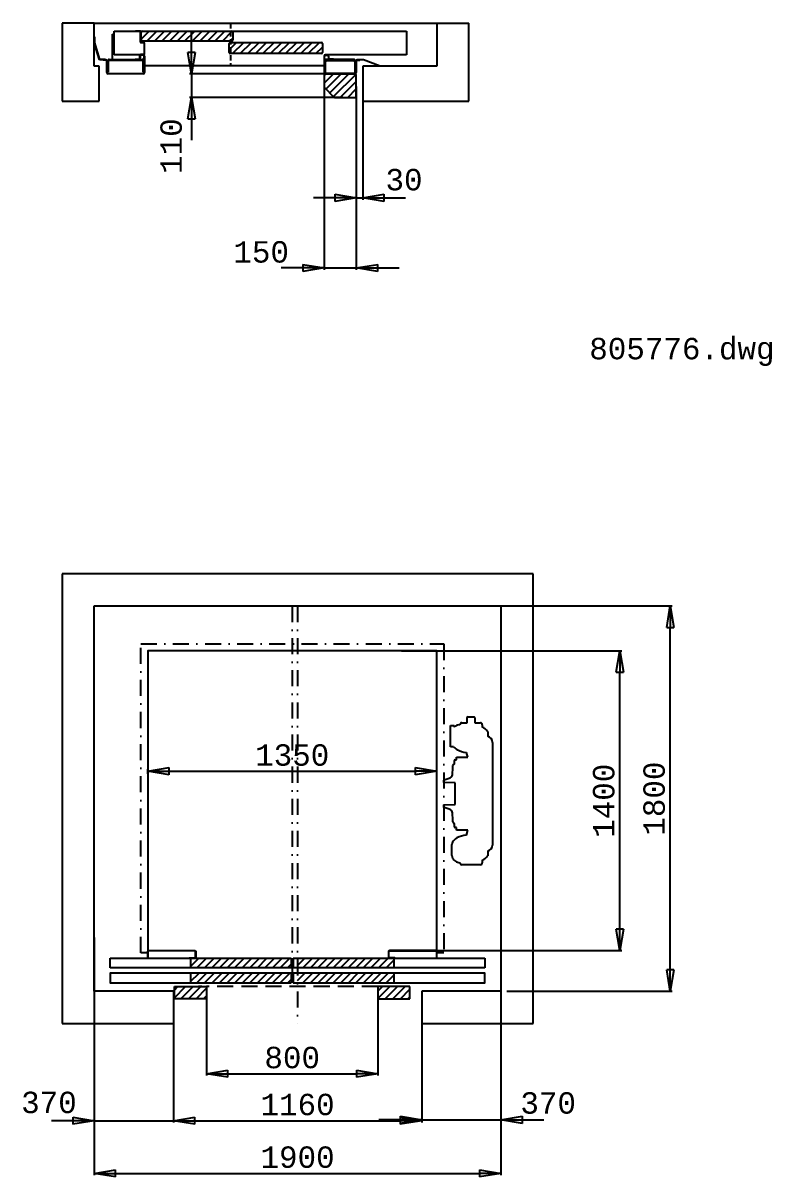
# Model space of a CAD drawing. Extents: x 29716 to 54257, y -8238 to 9896.
# Drawn here: x 29720 to 33218, y 222 to 5612 of the extents above; entities that cross this region are included whole.
import ezdxf

# ---------------------------------------------------------------- set-up
doc = ezdxf.new("R2010")
doc.units = 0
doc.header["$LTSCALE"] = 50
doc.header["$MEASUREMENT"] = 0
doc.linetypes.add('DASHDOT', pattern=[1, 0.5, -0.25, 0, -0.25])
doc.linetypes.add('DASHED', pattern=[0.75, 0.5, -0.25])
doc.layers.get('0').update_dxf_attribs({"linetype": 'CONTINUOUS'})
doc.layers.get('Defpoints').update_dxf_attribs({"linetype": 'CONTINUOUS'})
for name, color, linetype in [('CONT_35', 250, 'CONTINUOUS'), ('CONT_70', 5, 'CONTINUOUS'), ('DASH_35', 30, 'DASHED'), ('DASHD_35', 40, 'DASHDOT'), ('DIM', 7, 'CONTINUOUS'), ('HATCH_35', 6, 'CONTINUOUS'), ('TEXT_50', 7, 'CONTINUOUS')]:
    doc.layers.add(name, color=color, linetype=linetype)
doc.styles.get("Standard").update_dxf_attribs({"font": 'monotxt'})
doc.dimstyles.get("Standard").update_dxf_attribs({"dimscale": 50, "dimtxt": 2, "dimasz": 2, "dimexe": 0.18, "dimexo": 0, "dimgap": 0.5, "dimtad": 1, "dimdec": 0, "dimrnd": 1, "dimzin": 0, "dimdsep": 46, "dimtxsty": 'Standard', "dimblk": 'CLOSED', "dimcen": 0.09, "dimadec": 0, "dimazin": 0, "dimtfac": 1, "dimtdec": 0, "dimtmove": 2, "dimatfit": 0, "dimldrblk": 'CLOSED', "dimfxl": 1, "dimtolj": 1, "dimtzin": 0, "dimarcsym": 0})
pattern_1 = [(45, (21481.138, -57347.784), (-17.67767, 17.67767), [])]

# ---------------------------------------------------------------- blocks, each defined once
blk = doc.blocks.new('_Closed')
at = {"color": 0, "linetype": 'Continuous', "lineweight": -2}
for p, q in [((-1, 0.167), (0, 0)), ((-1, 0.167), (-1, -0.167)), ((0, 0), (-1, -0.167)), ((0, 0), (-1, 0))]:
    blk.add_line(p, q, dxfattribs=at)
blk = doc.blocks.new('*D2')
at = {"layer": 'Defpoints', "color": 0, "transparency": 16777216}
for p in [(31126.5, 5338.7), (31276.6, 5315.1), (31276.6, 4467.8)]:
    blk.add_point(p, dxfattribs=at)
at = {"layer": 'DIM', "color": 0, "lineweight": -2, "transparency": 16777216}
for p, q in [((31126.5, 5338.7), (31126.5, 4458.8)), ((31276.6, 5315.1), (31276.6, 4458.8)), ((31026.5, 4467.8), (30926.5, 4467.8)), ((31126.5, 4467.8), (31276.6, 4467.8)), ((31376.6, 4467.8), (31476.6, 4467.8))]:
    blk.add_line(p, q, dxfattribs=at)
at = {"layer": 'DIM', "color": 0, "lineweight": -2, "transparency": 16777216, "xscale": 100, "yscale": 100, "zscale": 100}
blk.add_blockref('_Closed', (31126.5, 4467.8), dxfattribs=at)
at = {"layer": 'DIM', "color": 0, "lineweight": -2, "transparency": 16777216, "xscale": 100, "yscale": 100, "zscale": 100, "rotation": 180}
blk.add_blockref('_Closed', (31276.6, 4467.8), dxfattribs=at)
at = {"layer": 'DIM', "color": 0, "transparency": 16777216, "insert": (30832.3, 4542.1), "char_height": 100, "attachment_point": 5}
blk.add_mtext('\\A1;150', dxfattribs=at)
blk = doc.blocks.new('*D3')
at = {"layer": 'Defpoints', "color": 0, "transparency": 16777216}
for p in [(31276.6, 5285), (31306.8, 5280.7), (31306.8, 4795.1)]:
    blk.add_point(p, dxfattribs=at)
at = {"layer": 'DIM', "color": 0, "lineweight": -2, "transparency": 16777216}
for p, q in [((31276.6, 5285), (31276.6, 4786.1)), ((31306.8, 5280.7), (31306.8, 4786.1)), ((31176.6, 4795.1), (31076.6, 4795.1)), ((31276.6, 4795.1), (31306.8, 4795.1)), ((31406.8, 4795.1), (31506.8, 4795.1))]:
    blk.add_line(p, q, dxfattribs=at)
at = {"layer": 'DIM', "color": 0, "lineweight": -2, "transparency": 16777216, "xscale": 100, "yscale": 100, "zscale": 100}
blk.add_blockref('_Closed', (31276.6, 4795.1), dxfattribs=at)
at = {"layer": 'DIM', "color": 0, "lineweight": -2, "transparency": 16777216, "xscale": 100, "yscale": 100, "zscale": 100, "rotation": 180}
blk.add_blockref('_Closed', (31306.8, 4795.1), dxfattribs=at)
at = {"layer": 'DIM', "color": 0, "transparency": 16777216, "insert": (31499.5, 4879.5), "char_height": 100, "attachment_point": 5}
blk.add_mtext('\\A1;30', dxfattribs=at)
blk = doc.blocks.new('*D17')
at = {"layer": 'Defpoints', "color": 0, "transparency": 16777216}
for p in [(31167.7, 5374.9), (30506.6, 5264.5), (31214.3, 5264.5)]:
    blk.add_point(p, dxfattribs=at)
at = {"layer": 'DIM', "color": 0, "lineweight": -2, "transparency": 16777216}
for p, q in [((30506.6, 5474.9), (30506.6, 5574.9)), ((31167.7, 5374.9), (30497.6, 5374.9)), ((30506.6, 5374.9), (30506.6, 5264.5)), ((31214.3, 5264.5), (30497.6, 5264.5)), ((30506.6, 5164.5), (30506.6, 5064.5))]:
    blk.add_line(p, q, dxfattribs=at)
at = {"layer": 'DIM', "color": 0, "lineweight": -2, "transparency": 16777216, "xscale": 100, "yscale": 100, "zscale": 100}
for p, rotation in [((30506.6, 5374.9), 270), ((30506.6, 5264.5), 90)]:
    blk.add_blockref('_Closed', p, dxfattribs=dict(at, rotation=rotation))
at = {"layer": 'DIM', "color": 0, "transparency": 16777216, "insert": (30412.5, 5037), "char_height": 100, "attachment_point": 5, "rotation": 90}
blk.add_mtext('\\A1;110', dxfattribs=at)
blk = doc.blocks.new('*D90')
at = {"layer": 'Defpoints', "color": 0, "transparency": 16777216}
for p in [(31952.3, 1395.6), (30052.3, 1341), (31952.3, 238.7)]:
    blk.add_point(p, dxfattribs=at)
at = {"layer": 'DIM', "color": 0, "lineweight": -2, "transparency": 16777216}
for p, q in [((31952.3, 1395.6), (31952.3, 229.7)), ((30052.3, 1341), (30052.3, 229.7)), ((30152.3, 238.7), (31852.3, 238.7))]:
    blk.add_line(p, q, dxfattribs=at)
at = {"layer": 'DIM', "color": 0, "lineweight": -2, "transparency": 16777216, "xscale": 100, "yscale": 100, "zscale": 100, "rotation": 180}
blk.add_blockref('_Closed', (30052.3, 238.7), dxfattribs=at)
at = {"layer": 'DIM', "color": 0, "lineweight": -2, "transparency": 16777216, "xscale": 100, "yscale": 100, "zscale": 100}
blk.add_blockref('_Closed', (31952.3, 238.7), dxfattribs=at)
at = {"layer": 'DIM', "color": 0, "transparency": 16777216, "insert": (31002.3, 313.7), "char_height": 100, "attachment_point": 5}
blk.add_mtext('\\A1;1900', dxfattribs=at)
blk = doc.blocks.new('*D91')
at = {"layer": 'Defpoints', "color": 0, "transparency": 16777216}
for p in [(30422.3, 967.8), (31582.3, 967.8), (31582.3, 484.6)]:
    blk.add_point(p, dxfattribs=at)
at = {"layer": 'DIM', "color": 0, "lineweight": -2, "transparency": 16777216}
for p, q in [((30422.3, 967.8), (30422.3, 475.6)), ((31582.3, 967.8), (31582.3, 475.6)), ((30522.3, 484.6), (31482.3, 484.6))]:
    blk.add_line(p, q, dxfattribs=at)
at = {"layer": 'DIM', "color": 0, "lineweight": -2, "transparency": 16777216, "xscale": 100, "yscale": 100, "zscale": 100, "rotation": 180}
blk.add_blockref('_Closed', (30422.3, 484.6), dxfattribs=at)
at = {"layer": 'DIM', "color": 0, "lineweight": -2, "transparency": 16777216, "xscale": 100, "yscale": 100, "zscale": 100}
blk.add_blockref('_Closed', (31582.3, 484.6), dxfattribs=at)
at = {"layer": 'DIM', "color": 0, "transparency": 16777216, "insert": (31002.3, 559.6), "char_height": 100, "attachment_point": 5}
blk.add_mtext('\\A1;1160', dxfattribs=at)
blk = doc.blocks.new('*D92')
at = {"layer": 'Defpoints', "color": 0, "transparency": 16777216}
for p in [(30577.3, 1075.1), (31377.3, 1076.9), (31377.3, 704)]:
    blk.add_point(p, dxfattribs=at)
at = {"layer": 'DIM', "color": 0, "lineweight": -2, "transparency": 16777216}
for p, q in [((30577.3, 1075.1), (30577.3, 695)), ((31377.3, 1076.9), (31377.3, 695)), ((30677.3, 704), (31277.3, 704))]:
    blk.add_line(p, q, dxfattribs=at)
at = {"layer": 'DIM', "color": 0, "lineweight": -2, "transparency": 16777216, "xscale": 100, "yscale": 100, "zscale": 100, "rotation": 180}
blk.add_blockref('_Closed', (30577.3, 704), dxfattribs=at)
at = {"layer": 'DIM', "color": 0, "lineweight": -2, "transparency": 16777216, "xscale": 100, "yscale": 100, "zscale": 100}
blk.add_blockref('_Closed', (31377.3, 704), dxfattribs=at)
at = {"layer": 'DIM', "color": 0, "transparency": 16777216, "insert": (30977.3, 779), "char_height": 100, "attachment_point": 5}
blk.add_mtext('\\A1;800', dxfattribs=at)
blk = doc.blocks.new('*D93')
at = {"layer": 'Defpoints', "color": 0, "transparency": 16777216}
for p in [(30302.3, 2105), (31652.3, 2117), (31652.3, 2112.1)]:
    blk.add_point(p, dxfattribs=at)
at = {"layer": 'DIM', "color": 0, "lineweight": -2, "transparency": 16777216}
for p, q in [((30302.3, 2105), (30302.3, 2126)), ((30402.3, 2117), (31552.3, 2117)), ((31652.3, 2112.1), (31652.3, 2126))]:
    blk.add_line(p, q, dxfattribs=at)
at = {"layer": 'DIM', "color": 0, "lineweight": -2, "transparency": 16777216, "xscale": 100, "yscale": 100, "zscale": 100, "rotation": 180}
blk.add_blockref('_Closed', (30302.3, 2117), dxfattribs=at)
at = {"layer": 'DIM', "color": 0, "lineweight": -2, "transparency": 16777216, "xscale": 100, "yscale": 100, "zscale": 100}
blk.add_blockref('_Closed', (31652.3, 2117), dxfattribs=at)
at = {"layer": 'DIM', "color": 0, "transparency": 16777216, "insert": (30977.3, 2192), "char_height": 100, "attachment_point": 5}
blk.add_mtext('\\A1;1350', dxfattribs=at)
blk = doc.blocks.new('*D94')
at = {"layer": 'Defpoints', "color": 0, "transparency": 16777216}
for p in [(30052.3, 1235.3), (30422.3, 944.9), (30422.3, 484.6)]:
    blk.add_point(p, dxfattribs=at)
at = {"layer": 'DIM', "color": 0, "lineweight": -2, "transparency": 16777216}
for p, q in [((30052.3, 1235.3), (30052.3, 475.6)), ((30422.3, 944.9), (30422.3, 475.6)), ((29952.3, 484.6), (29852.3, 484.6)), ((30052.3, 484.6), (30422.3, 484.6)), ((30522.3, 484.6), (30622.3, 484.6))]:
    blk.add_line(p, q, dxfattribs=at)
at = {"layer": 'DIM', "color": 0, "lineweight": -2, "transparency": 16777216, "xscale": 100, "yscale": 100, "zscale": 100}
blk.add_blockref('_Closed', (30052.3, 484.6), dxfattribs=at)
at = {"layer": 'DIM', "color": 0, "lineweight": -2, "transparency": 16777216, "xscale": 100, "yscale": 100, "zscale": 100, "rotation": 180}
blk.add_blockref('_Closed', (30422.3, 484.6), dxfattribs=at)
at = {"layer": 'DIM', "color": 0, "transparency": 16777216, "insert": (29841.1, 569.3), "char_height": 100, "attachment_point": 5}
blk.add_mtext('\\A1;370', dxfattribs=at)
blk = doc.blocks.new('*D96')
at = {"layer": 'Defpoints', "color": 0, "transparency": 16777216}
for p in [(31952.3, 1318.1), (31582.3, 939.6), (31952.3, 488.4)]:
    blk.add_point(p, dxfattribs=at)
at = {"layer": 'DIM', "color": 0, "lineweight": -2, "transparency": 16777216}
for p, q in [((31952.3, 1318.1), (31952.3, 479.4)), ((31582.3, 939.6), (31582.3, 479.4)), ((31482.3, 488.4), (31382.3, 488.4)), ((31582.3, 488.4), (31952.3, 488.4)), ((32052.3, 488.4), (32152.3, 488.4))]:
    blk.add_line(p, q, dxfattribs=at)
at = {"layer": 'DIM', "color": 0, "lineweight": -2, "transparency": 16777216, "xscale": 100, "yscale": 100, "zscale": 100}
blk.add_blockref('_Closed', (31582.3, 488.4), dxfattribs=at)
at = {"layer": 'DIM', "color": 0, "lineweight": -2, "transparency": 16777216, "xscale": 100, "yscale": 100, "zscale": 100, "rotation": 180}
blk.add_blockref('_Closed', (31952.3, 488.4), dxfattribs=at)
at = {"layer": 'DIM', "color": 0, "transparency": 16777216, "insert": (32172.8, 566.8), "char_height": 100, "attachment_point": 5}
blk.add_mtext('\\A1;370', dxfattribs=at)
blk = doc.blocks.new('*D97')
at = {"layer": 'Defpoints', "color": 0, "transparency": 16777216}
for p in [(31845.5, 2889), (32743.3, 2889), (31980.1, 1089)]:
    blk.add_point(p, dxfattribs=at)
at = {"layer": 'DIM', "color": 0, "lineweight": -2, "transparency": 16777216}
for p, q in [((31845.5, 2889), (32752.3, 2889)), ((32743.3, 1189), (32743.3, 2789)), ((31980.1, 1089), (32752.3, 1089))]:
    blk.add_line(p, q, dxfattribs=at)
at = {"layer": 'DIM', "color": 0, "lineweight": -2, "transparency": 16777216, "xscale": 100, "yscale": 100, "zscale": 100}
for p, rotation in [((32743.3, 2889), 90), ((32743.3, 1089), 270)]:
    blk.add_blockref('_Closed', p, dxfattribs=dict(at, rotation=rotation))
at = {"layer": 'DIM', "color": 0, "transparency": 16777216, "insert": (32668.3, 1989), "char_height": 100, "attachment_point": 5, "rotation": 90}
blk.add_mtext('\\A1;1800', dxfattribs=at)
blk = doc.blocks.new('*D98')
at = {"layer": 'Defpoints', "color": 0, "transparency": 16777216}
for p in [(31487.2, 2679), (32507.9, 2679), (31535.1, 1279)]:
    blk.add_point(p, dxfattribs=at)
at = {"layer": 'DIM', "color": 0, "lineweight": -2, "transparency": 16777216}
for p, q in [((31487.2, 2679), (32516.9, 2679)), ((32507.9, 1379), (32507.9, 2579)), ((31535.1, 1279), (32516.9, 1279))]:
    blk.add_line(p, q, dxfattribs=at)
at = {"layer": 'DIM', "color": 0, "lineweight": -2, "transparency": 16777216, "xscale": 100, "yscale": 100, "zscale": 100}
for p, rotation in [((32507.9, 2679), 90), ((32507.9, 1279), 270)]:
    blk.add_blockref('_Closed', p, dxfattribs=dict(at, rotation=rotation))
at = {"layer": 'DIM', "color": 0, "transparency": 16777216, "insert": (32432.9, 1979), "char_height": 100, "attachment_point": 5, "rotation": 90}
blk.add_mtext('\\A1;1400', dxfattribs=at)

msp = doc.modelspace()

# ---------------------------------------------------------------- hatches: boundary and pattern name
at = {"layer": 'HATCH_35'}
h = msp.add_hatch(dxfattribs=at)
h.set_pattern_fill('ANSI31', color=256, scale=200, style=0)
h.set_pattern_definition(pattern_1)
h.paths.add_polyline_path([(30277.7, 5574.4, 0.414215), (30271.8, 5568.6, -0.000001), (30271.8, 5568.6), (30271.8, 5533.3, 0.414214), (30277.7, 5527.5), (30689.7, 5527.5), (30689.7, 5574.4)])
h.paths.add_polyline_path([(30689.7, 5527.5), (30694.4, 5527.5, 0.414215), (30700.3, 5533.3, -0.000001), (30700.3, 5533.3), (30700.3, 5568.6, 0.414214), (30694.4, 5574.4), (30689.7, 5574.4)])
h = msp.add_hatch(dxfattribs=at)
h.set_pattern_fill('ANSI31', color=256, scale=200, style=0)
h.set_pattern_definition(pattern_1)
edge = h.paths.add_edge_path()
edge.add_line((31118.7, 5515.7), (31118.7, 5474.7))
edge.add_arc((31112.9, 5474.7), 5.87, -90, 0, ccw=False)
edge.add_line((31112.9, 5468.8), (30688, 5468.8))
edge.add_arc((30688, 5474.7), 5.87, 180, 270, ccw=False)
edge.add_line((30682.1, 5474.7), (30682.1, 5515.7))
edge.add_arc((30688, 5515.7), 5.87, 90, 180, ccw=False)
edge.add_line((30688, 5521.6), (31112.9, 5521.6))
edge.add_arc((31112.9, 5515.7), 5.87, 0, 90, ccw=False)
h = msp.add_hatch(dxfattribs=at)
h.set_pattern_fill('ANSI31', color=256, scale=200, style=0)
h.set_pattern_definition(pattern_1)
edge = h.paths.add_edge_path()
edge.add_arc((31131.2, 5370.2), 4.7, 90, 180)
edge.add_line((31126.5, 5370.2), (31126.5, 5313.4))
edge.add_arc((31131.2, 5313.4), 4.7, 180, 225)
edge.add_line((31127.9, 5310.1), (31172.1, 5265.9))
edge.add_arc((31175.4, 5269.2), 4.7, 225, 270)
edge.add_line((31175.4, 5264.5), (31271.9, 5264.5))
edge.add_arc((31271.9, 5269.2), 4.7, 270, 360)
edge.add_line((31276.6, 5269.2), (31276.6, 5370.2))
edge.add_arc((31271.9, 5370.2), 4.7, 0, 90)
edge.add_line((31271.9, 5374.9), (31131.2, 5374.9))
h.paths.add_polyline_path([(30337.5, 4878.7), (30337.5, 5195.3), (30487.5, 5195.3), (30487.5, 4878.7)], flags=9)
h = msp.add_hatch(dxfattribs=at)
h.set_pattern_fill('ANSI31', color=256, scale=200, style=0)
h.set_pattern_definition([(45, (22431.813, -71459.716), (-17.6776695, 17.6776695), [])])
h.paths.add_polyline_path([(30577.3, 1054), (30577.3, 1111), (30427.3, 1111), (30427.3, 1054)])
h.paths.add_polyline_path([(30972.3, 1129), (30972.3, 1174), (30502.8, 1174), (30502.8, 1129)])
h.paths.add_polyline_path([(30502.8, 1244), (30502.8, 1199), (30972.3, 1199), (30972.3, 1244)])
h.paths.add_polyline_path([(31451.8, 1199), (31451.8, 1244), (31432.3, 1244), (31002.3, 1244), (31002.3, 1199)])
h.paths.add_polyline_path([(31451.8, 1129), (31451.8, 1174), (31002.3, 1174), (31002.3, 1129)])
h.paths.add_polyline_path([(31527.3, 1054), (31527.3, 1111), (31377.3, 1111), (31377.3, 1054)])

# ---------------------------------------------------------------- linework, layer by layer
at = {"layer": 'CONT_35'}
for p, q in [((30052.3, 5611.6), (31652.3, 5611.6)), ((30138, 5559.2), (30146.2, 5559.2)), ((30138, 5441.8), (30138, 5559.2)), ((30146.2, 5574.4), (31511.3, 5574.4)), ((30146.2, 5462.9), (30146.2, 5574.4)), ((30266.4, 5574.4), (30246, 5574.4)), ((30246, 5574.4), (30246, 5573.2)), ((30246, 5573.2), (30266.4, 5573.2)), ((30268.3, 5571.4), (30268.3, 5523.5)), ((30269.5, 5523.5), (30269.5, 5571.4)), ((30271.8, 5533.3), (30271.8, 5568.6)), ((30277.7, 5574.4), (30694.4, 5574.4)), ((30700.3, 5568.6), (30700.3, 5533.3)), ((31511.3, 5574.4), (31511.3, 5462.9)), ((30076.8, 5439.4), (30052.3, 5518.8)), ((30054.1, 5518.6), (30078, 5441.2)), ((30284, 5521.6), (30271.4, 5521.6)), ((30271.4, 5520.4), (30284, 5520.4)), ((30694.4, 5527.5), (30277.7, 5527.5)), ((30285.9, 5518.6), (30285.9, 5466)), ((30287.1, 5466), (30287.1, 5518.6)), ((30682.1, 5474.7), (30682.1, 5515.7)), ((30688, 5521.6), (31112.9, 5521.6)), ((31118.7, 5515.7), (31118.7, 5474.7)), ((30265.7, 5462.9), (30146.2, 5462.9)), ((30264.8, 5460.6), (30264.8, 5447.7)), ((30264.8, 5447.7), (30266, 5447.7)), ((30266, 5447.7), (30266, 5460.6)), ((30266, 5447.7), (30266, 5457)), ((30267.1, 5457), (30267.1, 5447.7)), ((30284, 5464.1), (30268.3, 5464.1)), ((30268.3, 5462.9), (30284, 5462.9)), ((30268.3, 5462.9), (30284, 5462.9)), ((30271.8, 5462.9), (30281.2, 5462.9)), ((30281.2, 5461.7), (30271.8, 5461.7)), ((30285.9, 5380.8), (30285.9, 5457)), ((30287.1, 5457), (30287.1, 5380.8)), ((31112.9, 5468.8), (30688, 5468.8)), ((31126.5, 5457), (31126.5, 5380.8)), ((31127.7, 5380.8), (31127.7, 5457)), ((31511.3, 5462.9), (31132.4, 5462.9)), ((31141.8, 5462.9), (31132.4, 5462.9)), ((31132.4, 5461.7), (31141.8, 5461.7)), ((31146.5, 5457), (31146.5, 5447.7)), ((31147.7, 5447.7), (31147.7, 5457)), ((30105.6, 5439.4), (30076.8, 5439.4)), ((30105.6, 5441.2), (30078, 5441.2)), ((30094.6, 5438.3), (30094.6, 5439.4)), ((30094.6, 5439.4), (30106.3, 5439.4)), ((30106.3, 5438.3), (30094.6, 5438.3)), ((30105.6, 5441.2), (30105.6, 5439.4)), ((30111, 5380.8), (30111, 5433.6)), ((30112.2, 5433.6), (30112.2, 5380.8)), ((30113.4, 5381.9), (30113.4, 5432.4)), ((30118.1, 5432.4), (30118.1, 5381.9)), ((30122.8, 5441.8), (30276.5, 5441.8)), ((30276.5, 5437.1), (30122.8, 5437.1)), ((30243.7, 5443), (30261.3, 5443)), ((30243.7, 5441.8), (30243.7, 5443)), ((30261.3, 5441.8), (30243.7, 5441.8)), ((30261.3, 5441.8), (30243.7, 5441.8)), ((30281.2, 5381.9), (30281.2, 5432.4)), ((30285.9, 5432.4), (30285.9, 5381.9)), ((30287.1, 5413), (31126.5, 5413)), ((31127.7, 5432.4), (31127.7, 5381.9)), ((31132.4, 5381.9), (31132.4, 5432.4)), ((31264.9, 5441.8), (31137.1, 5441.8)), ((31137.1, 5437.1), (31264.9, 5437.1)), ((31170, 5443), (31152.4, 5443)), ((31152.4, 5441.8), (31170, 5441.8)), ((31170, 5441.8), (31170, 5443)), ((31269.6, 5432.4), (31269.6, 5381.9)), ((31274.2, 5381.9), (31274.2, 5432.4)), ((31275.4, 5433.6), (31275.4, 5380.8)), ((31276.6, 5380.8), (31276.6, 5433.6)), ((31281.3, 5441.2), (31310.6, 5441.2)), ((31281.3, 5439.4), (31281.3, 5441.2)), ((31293, 5439.4), (31281.3, 5439.4)), ((31310.6, 5439.4), (31281.3, 5439.4)), ((31281.3, 5438.3), (31293, 5438.3)), ((31293, 5438.3), (31293, 5439.4)), ((31310.6, 5441.2), (31388.3, 5411.9)), ((31388.3, 5410.1), (31310.6, 5439.4)), ((31388.3, 5411.9), (31417.6, 5411.9)), ((31417.6, 5410.1), (31388.3, 5410.1)), ((31417.6, 5410.1), (31417.6, 5411.9)), ((30118.1, 5381.9), (30113.4, 5381.9)), ((30116.9, 5376.1), (30281.2, 5376.1)), ((30281.2, 5374.9), (30116.9, 5374.9)), ((30285.9, 5381.9), (30281.2, 5381.9)), ((31126.5, 5370.2), (31126.5, 5313.4)), ((31127.7, 5381.9), (31132.4, 5381.9)), ((31131.2, 5374.9), (31271.9, 5374.9)), ((31270.7, 5376.1), (31132.4, 5376.1)), ((31132.4, 5374.9), (31271.9, 5374.9)), ((31269.6, 5381.9), (31274.2, 5381.9)), ((31276.6, 5269.2), (31276.6, 5370.2)), ((31127.9, 5310.1), (31172.1, 5265.9)), ((31175.4, 5264.5), (31271.9, 5264.5))]:
    msp.add_line(p, q, dxfattribs=at)
at = {"layer": 'CONT_35', "ltscale": 3}
for p, q in [((31716.4, 2230.8), (31716.4, 2330.3)), ((31716.4, 2330.3), (31733.9, 2330.3)), ((31733.9, 2330.3), (31733.9, 2322.5)), ((31740, 2327.8), (31740, 2327.8)), ((31760.6, 2334.2), (31760.7, 2334.2)), ((31768.9, 2343.8), (31794.1, 2343.8)), ((31794.1, 2343.8), (31794.1, 2367.3)), ((31797.1, 2370.3), (31826.9, 2370.3)), ((31829.9, 2367.3), (31829.9, 2343.8)), ((31829.9, 2343.8), (31856.6, 2343.8)), ((31856.6, 2343.8), (31856.6, 2343.8)), ((31865, 2334.2), (31865, 2323.2)), ((31888.9, 2302.5), (31890.7, 2302)), ((31890.7, 2302), (31890.7, 2280.3)), ((31731.1, 2230.8), (31716.4, 2230.8)), ((31912.4, 2251.8), (31912.4, 1772.2)), ((31734.8, 2151.9), (31734.8, 2166.6)), ((31737.8, 2169.6), (31744.8, 2169.6)), ((31744.8, 2182), (31798.1, 2182)), ((31744.8, 2169.6), (31744.8, 2182)), ((31798.1, 2182), (31791.1, 2205)), ((31725.8, 2100.8), (31728.3, 2135)), ((31728.3, 2135), (31728.3, 2144)), ((31684.8, 2076), (31687.8, 2076.1)), ((31684.8, 2064), (31684.8, 2076)), ((31738.3, 2062.5), (31684.8, 2064)), ((31687.8, 2076.1), (31715.8, 2086.5)), ((31738.3, 1961.6), (31738.3, 2062.5)), ((31684.8, 1960), (31738.3, 1961.6)), ((31684.8, 1948), (31684.8, 1960)), ((31687.8, 1947.9), (31684.8, 1948)), ((31715.8, 1937.6), (31687.8, 1947.9)), ((31728.3, 1889), (31725.8, 1923.3)), ((31728.3, 1880), (31728.3, 1889)), ((31734.8, 1857.5), (31734.8, 1872.2)), ((31744.8, 1854.5), (31737.8, 1854.5)), ((31744.8, 1842.1), (31744.8, 1854.5)), ((31798.1, 1842.1), (31744.8, 1842.1)), ((31791.1, 1819), (31798.1, 1842.1)), ((31723.4, 1722.8), (31723.4, 1775)), ((31890.7, 1743.8), (31890.7, 1722)), ((31856.6, 1680.2), (31768.9, 1680.2)), ((31865, 1700.8), (31865, 1689.8)), ((31890.7, 1722), (31888.9, 1721.5)), ((30127.3, 1199), (30127.3, 1244)), ((30502.8, 1244), (30502.8, 1199)), ((30972.3, 1244), (30972.3, 1199)), ((30982.3, 1244), (30982.3, 1199)), ((31451.8, 1244), (31451.8, 1199)), ((31877.3, 1244), (31877.3, 1199)), ((30502.8, 1174), (30502.8, 1129)), ((30972.3, 1174), (30972.3, 1129)), ((30982.3, 1174), (30982.3, 1129)), ((31451.8, 1174), (31451.8, 1129)), ((30427.3, 1111), (30577.3, 1111)), ((30427.3, 1054), (30427.3, 1111)), ((30540.3, 1112), (30555.3, 1112)), ((30540.3, 1111), (30540.3, 1112)), ((30555.3, 1111), (30540.3, 1111)), ((30577.3, 1111), (30577.3, 1054)), ((31527.3, 1111), (31377.3, 1111)), ((31377.3, 1111), (31377.3, 1054)), ((31527.3, 1054), (31527.3, 1111)), ((30577.3, 1054), (30427.3, 1054)), ((31377.3, 1054), (31527.3, 1054))]:
    msp.add_line(p, q, dxfattribs=at)
for points in [[(31652.3, 1279), (31652.3, 2679), (30302.3, 2679), (30302.3, 1279)], [(30127.3, 1244), (30502.8, 1244), (30972.3, 1244)], [(30982.3, 1244), (31451.8, 1244), (31877.3, 1244)], [(30972.3, 1199), (30502.8, 1199), (30127.3, 1199)], [(31877.3, 1199), (31451.8, 1199), (30982.3, 1199)], [(30972.3, 1174), (30502.8, 1174), (30127.3, 1174), (30127.3, 1129), (30502.8, 1129), (30972.3, 1129)], [(30982.3, 1129), (31451.8, 1129), (31877.3, 1129), (31877.3, 1174), (31451.8, 1174), (30982.3, 1174)]]:
    msp.add_lwpolyline(points, dxfattribs=at)
for points in [[(30302.3, 1249), (30302.3, 1274, -0.414214), (30307.3, 1279), (30522.3, 1279, -0.414214), (30527.3, 1274), (30527.3, 1249, -0.414214), (30522.3, 1244), (30497.3, 1244), (30497.3, 1245), (30522.3, 1245, 0.414214), (30526.3, 1249), (30526.3, 1274, 0.414214), (30522.3, 1278), (30307.3, 1278, 0.414214), (30303.3, 1274), (30303.3, 1249)], [(31652.3, 1249), (31652.3, 1274, 0.414214), (31647.3, 1279), (31432.3, 1279, 0.414214), (31427.3, 1274), (31427.3, 1249, 0.414214), (31432.3, 1244), (31457.3, 1244), (31457.3, 1245), (31432.3, 1245, -0.414214), (31428.3, 1249), (31428.3, 1274, -0.414214), (31432.3, 1278), (31647.3, 1278, -0.414214), (31651.3, 1274), (31651.3, 1249)]]:
    msp.add_lwpolyline(points, format="xyb", close=True, dxfattribs=at)
at = {"layer": 'CONT_35'}
for centre, radius, start, end in [((30266.4, 5571.4), 3.05, 0, 90), ((30266.4, 5571.4), 1.88, 0, 90), ((30277.7, 5568.6), 5.87, 90, 180), ((30694.4, 5568.6), 5.87, 0, 90), ((30271.4, 5523.5), 3.05, 180, 270), ((30271.4, 5523.5), 1.88, 180, 270), ((30277.7, 5533.3), 5.87, 180, 270), ((30284, 5518.6), 3.05, 0, 90), ((30284, 5518.6), 1.88, 0, 90), ((30688, 5515.7), 5.87, 90, 180), ((30694.4, 5533.3), 5.87, 270, 0), ((31112.9, 5515.7), 5.87, 0, 90), ((30261.3, 5447.7), 4.7, 270, 0), ((30261.3, 5447.7), 5.87, 270, 0), ((30268.3, 5460.6), 3.52, 138.1897, 180), ((30268.3, 5460.6), 3.52, 90, 138.1897), ((30271.8, 5457), 5.87, 90, 180), ((30268.3, 5460.6), 2.35, 90, 180), ((30271.8, 5457), 4.7, 90, 180), ((30281.2, 5457), 5.87, 0, 90), ((30281.2, 5457), 4.7, 0, 90), ((30284, 5466), 3.05, 270, 0), ((30284, 5466), 1.88, 270, 0), ((30688, 5474.7), 5.87, 180, 270), ((31112.9, 5474.7), 5.87, 270, 0), ((31132.4, 5457), 5.87, 90, 180), ((31132.4, 5457), 4.7, 90, 180), ((31141.8, 5457), 5.87, 0, 90), ((31141.8, 5457), 4.7, 0, 90), ((31152.4, 5447.7), 5.87, 180, 270), ((31152.4, 5447.7), 4.7, 180, 270), ((30106.3, 5433.6), 5.87, 0, 90), ((30106.3, 5433.6), 4.7, 0, 90), ((30122.8, 5432.4), 9.39, 90, 180), ((30122.8, 5432.4), 4.7, 90, 180), ((30276.5, 5432.4), 9.39, 0, 90), ((30276.5, 5432.4), 4.7, 0, 90), ((31137.1, 5432.4), 9.39, 90, 180), ((31137.1, 5432.4), 4.7, 90, 180), ((31264.9, 5432.4), 9.39, 0, 90), ((31264.9, 5432.4), 4.7, 0, 90), ((31281.3, 5433.6), 5.87, 90, 180), ((31281.3, 5433.6), 4.7, 90, 180), ((30116.9, 5380.8), 5.87, 180, 270), ((30116.9, 5380.8), 4.7, 180, 270), ((30281.2, 5380.8), 5.87, 270, 0), ((30281.2, 5380.8), 4.7, 270, 0), ((31132.4, 5380.8), 5.87, 180, 270), ((31131.2, 5370.2), 4.7, 90, 180), ((31132.4, 5380.8), 4.7, 180, 270), ((31270.7, 5380.8), 4.7, 270, 0), ((31270.7, 5380.8), 5.87, 270, 0), ((31271.9, 5370.2), 4.7, 0, 90), ((31131.2, 5313.4), 4.7, 180, 225), ((31175.4, 5269.2), 4.7, 225, 270), ((31271.9, 5269.2), 4.7, 270, 0)]:
    msp.add_arc(centre, radius, start, end, dxfattribs=at)
at = {"layer": 'CONT_35', "ltscale": 3}
for centre, radius, start, end in [((31772.9, 2283.6), 55.1, 126.6176, 135.0158), ((31763.6, 2288.5), 45.8, 93.7195, 120.9226), ((31770.3, 2334.2), 9.69, 98.41, 179.961), ((31797.1, 2367.3), 3, 90, 180), ((31826.9, 2367.3), 3, 0, 90), ((31855.3, 2334.2), 9.69, 0, 82.2138), ((31844.2, 2275.1), 52.5, 31.5725, 66.646), ((31882.9, 2251.8), 29.5, 0, 74.6154), ((31772.9, 2266.7), 55.1, 220.6842, 240.6322), ((31803.6, 2328.2), 123.8, 242.2251, 264.234), ((31737.8, 2166.6), 3, 90, 180), ((31736.3, 2144), 8, 100.8069, 180), ((31708.8, 2102), 17, 293.9822, 355.7487), ((31708.8, 1922), 17, 4.2513, 66.0178), ((31736.3, 1880), 8, 180, 259.1931), ((31737.8, 1857.5), 3, 180, 270), ((31751.1, 1774.6), 27.7, 155.3135, 179.0898), ((31772.9, 1757.3), 55.1, 119.3678, 148.4367), ((31803.6, 1695.9), 123.8, 95.766, 117.7749), ((31882.9, 1772.2), 29.5, 285.3846, 0), ((31751.1, 1723.2), 27.7, 180.9102, 204.6865), ((31772.9, 1740.5), 55.1, 211.5633, 233.3824), ((31763.6, 1735.5), 45.8, 239.0774, 266.3482), ((31770.3, 1689.8), 9.69, 179.961, 261.59), ((31855.3, 1689.8), 9.69, 277.7862, 0), ((31844.2, 1749), 52.5, 293.354, 328.4275)]:
    msp.add_arc(centre, radius, start, end, dxfattribs=at)
at = {"layer": 'CONT_70'}
for p, q in [((29902.3, 5611.6), (29902.3, 5247.3)), ((30052.3, 5611.6), (29902.3, 5611.6)), ((30052.3, 5410.1), (30052.3, 5611.6)), ((31652.3, 5611.6), (31652.3, 5410.1)), ((31652.3, 5611.6), (31802.3, 5611.6)), ((31802.3, 5247.3), (31802.3, 5611.6)), ((30052.3, 5518.8), (30052.3, 5548.1)), ((30052.3, 5548.1), (30054.1, 5548.1)), ((30054.1, 5548.1), (30054.1, 5518.6)), ((30075.8, 5410.1), (30052.3, 5410.1)), ((30075.8, 5247.3), (30075.8, 5410.1)), ((31652.3, 5410.1), (31306.8, 5410.1)), ((31306.8, 5410.1), (31306.8, 5247.3)), ((29902.3, 5247.3), (30075.8, 5247.3)), ((31306.8, 5247.3), (31802.3, 5247.3))]:
    msp.add_line(p, q, dxfattribs=at)
at = {"layer": 'CONT_70', "ltscale": 3}
for p, q in [((32102.3, 3039), (29902.3, 3039)), ((29902.3, 3039), (29902.3, 939)), ((32102.3, 939), (32102.3, 3039)), ((30052.3, 2889), (31952.3, 2889)), ((30052.3, 1089), (30052.3, 2889)), ((31952.3, 2889), (31952.3, 1089)), ((30422.3, 1089), (30052.3, 1089)), ((30422.3, 1089), (30422.3, 939)), ((31952.3, 1089), (31582.3, 1089)), ((31582.3, 1089), (31582.3, 939)), ((29902.3, 939), (30422.3, 939)), ((31582.3, 939), (32102.3, 939))]:
    msp.add_line(p, q, dxfattribs=at)
at = {"layer": 'DASH_35'}
msp.add_line((30689.7, 5611.6), (30689.7, 5413), dxfattribs=at)
at = {"layer": 'DASH_35', "ltscale": 3}
msp.add_line((31377.3, 1111), (30577.3, 1111), dxfattribs=at)
at = {"layer": 'DASHD_35', "ltscale": 3}
for p, q in [((30977.3, 2889), (30977.3, 1091.5)), ((31002.3, 2889), (31002.3, 937.6))]:
    msp.add_line(p, q, dxfattribs=at)
msp.add_lwpolyline([(30302.3, 1268), (30269.8, 1268), (30269.8, 2711.5), (31684.8, 2711.5), (31684.8, 1268), (31652.3, 1268)], dxfattribs=at)

# ---------------------------------------------------------------- texts
at = {"layer": 'TEXT_50', "insert": (32364.8, 4141.1), "char_height": 100, "width": 2143.84, "attachment_point": 1}
msp.add_mtext('805776.dwg', dxfattribs=at)

# ---------------------------------------------------------------- dimensions: what is measured, and where the dimension line sits
at = {"layer": 'DIM'}
dim = msp.add_linear_dim(base=(30506.6, 5264.5), p1=(31167.7, 5374.9), p2=(31214.3, 5264.5), angle=90, dimstyle='Standard', dxfattribs=at)
dim.commit()
dim.dimension.update_dxf_attribs({"geometry": '*D17', "text_midpoint": (30412.5, 5037), "dimtype": 160})
for base, p1, p2, picture, middle in [((31276.6, 4467.8), (31126.5, 5338.7), (31276.6, 5315.1), '*D2', (30832.3, 4542.1)), ((31306.8, 4795.1), (31276.6, 5285), (31306.8, 5280.7), '*D3', (31499.5, 4879.5)), ((31952.3, 488.4), (31582.3, 939.6), (31952.3, 1318.1), '*D96', (32172.8, 566.8)), ((30422.3, 484.6), (30052.3, 1235.3), (30422.3, 944.9), '*D94', (29841.1, 569.3))]:
    dim = msp.add_linear_dim(base=base, p1=p1, p2=p2, dimstyle='Standard', dxfattribs=at)
    dim.commit()
    dim.dimension.update_dxf_attribs({"geometry": picture, "text_midpoint": middle, "dimtype": 160})
for base, p1, p2, picture, middle in [((32743.3, 2889), (31980.1, 1089), (31845.5, 2889), '*D97', (32668.3, 1989)), ((32507.9, 2679), (31535.1, 1279), (31487.2, 2679), '*D98', (32432.9, 1979))]:
    dim = msp.add_linear_dim(base=base, p1=p1, p2=p2, angle=90, dimstyle='Standard', dxfattribs=at)
    dim.commit()
    dim.dimension.update_dxf_attribs({"geometry": picture, "text_midpoint": middle})
for base, p1, p2, picture, middle in [((31652.3, 2117), (30302.3, 2105), (31652.3, 2112.1), '*D93', (30977.3, 2192)), ((31952.3, 238.7), (30052.3, 1341), (31952.3, 1395.6), '*D90', (31002.3, 313.7)), ((31377.3, 704), (30577.3, 1075.1), (31377.3, 1076.9), '*D92', (30977.3, 779)), ((31582.3, 484.6), (30422.3, 967.8), (31582.3, 967.8), '*D91', (31002.3, 559.6))]:
    dim = msp.add_linear_dim(base=base, p1=p1, p2=p2, dimstyle='Standard', dxfattribs=at)
    dim.commit()
    dim.dimension.update_dxf_attribs({"geometry": picture, "text_midpoint": middle})

doc.saveas('drawing.dxf')
